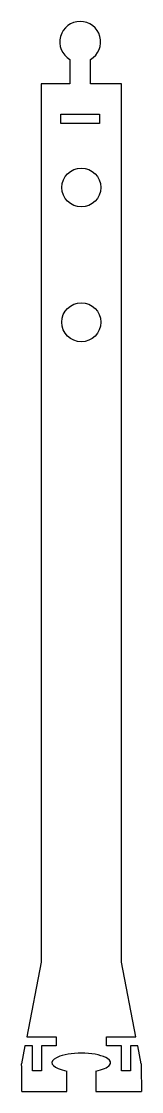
# Model space of a CAD drawing. Header units: millimetres. Extents: x -12 to 12, y -108 to 108.
import ezdxf

# ---------------------------------------------------------------- set-up
doc = ezdxf.new("R2010")
doc.units = ezdxf.units.MM
doc.layers.get('0').update_dxf_attribs({"linetype": 'CONTINUOUS'})

msp = doc.modelspace()

# ---------------------------------------------------------------- linework, layer by layer
for p, q in [((-2.34, 100.01), (-2.34, 95.13)), ((1.81, 95.13), (1.81, 100.01)), ((-2.34, 95.13), (-8.11, 95.13)), ((-8.11, 95.13), (-8.11, -81.64)), ((8.04, 95.13), (1.81, 95.13)), ((8.04, -81.64), (8.04, 95.13)), ((-4.19, 87.13), (-4.19, 88.98)), ((-4.19, 88.98), (3.66, 88.98)), ((3.66, 88.98), (3.66, 87.13)), ((3.66, 87.13), (-4.19, 87.13)), ((-8.11, -81.64), (-11.04, -96.63)), ((10.97, -96.63), (8.04, -81.64)), ((-11.04, -96.63), (-5.11, -96.63)), ((-5.11, -96.63), (-5.11, -98.48)), ((5.04, -98.48), (5.04, -96.63)), ((5.04, -96.63), (10.97, -96.63)), ((-11.41, -98.48), (-12.11, -102.08)), ((-9.9, -98.48), (-11.41, -98.48)), ((-9.9, -103.51), (-9.9, -98.48)), ((-5.11, -98.48), (-8.05, -98.48)), ((-8.05, -98.48), (-8.05, -103.51)), ((8.04, -98.48), (5.04, -98.48)), ((8.04, -103.51), (8.04, -98.48)), ((11.33, -98.48), (9.89, -98.48)), ((9.89, -98.48), (9.89, -103.51)), ((12.04, -102.08), (11.33, -98.48)), ((-8.05, -103.51), (-9.9, -103.51)), ((-2.96, -107.66), (-2.96, -103.52)), ((2.89, -103.52), (2.89, -107.66)), ((9.89, -103.51), (8.04, -103.51)), ((-12.04, -107.66), (-2.96, -107.66)), ((2.89, -107.66), (12.11, -107.66))]:
    msp.add_line(p, q)
for centre, radius in [((-0.04, 74.24), 3.92), ((-0.04, 47.13), 3.93)]:
    msp.add_circle(centre, radius)
for centre, radius, start, end in [((-0.26, 103.55), 4.11, -59.6459, 239.6459), ((219.96, -102.09), 232.08, 179.9982, 181.3741), ((219.96, -102.09), 207.93, 179.998, 181.5337)]:
    msp.add_arc(centre, radius, start, end)
msp.add_open_spline([(2.89, -103.52), (4.24, -103.27), (5.26, -102.83), (5.67, -102.36), (6.07, -101.89), (5.93, -101.43), (5.24, -100.99), (4.37, -100.43), (2.61, -100.02), (0.7, -99.94), (-1.15, -99.86), (-3.09, -100.1), (-4.37, -100.55), (-5.37, -100.9), (-5.93, -101.38), (-5.96, -101.82), (-5.98, -102.22), (-5.55, -102.67), (-4.71, -103.02), (-4.23, -103.22), (-3.64, -103.39), (-2.96, -103.52)], degree=3, knots=[2.082658, 2.082658, 2.082658, 2.082658, 2.860603, 2.860603, 2.860603, 3.624006, 3.624006, 3.624006, 4.588251, 4.588251, 4.588251, 5.525089, 5.525089, 5.525089, 6.263553, 6.263553, 6.263553, 6.953177, 6.953177, 6.953177, 7.34212, 7.34212, 7.34212, 7.34212])

doc.saveas('drawing.dxf')
